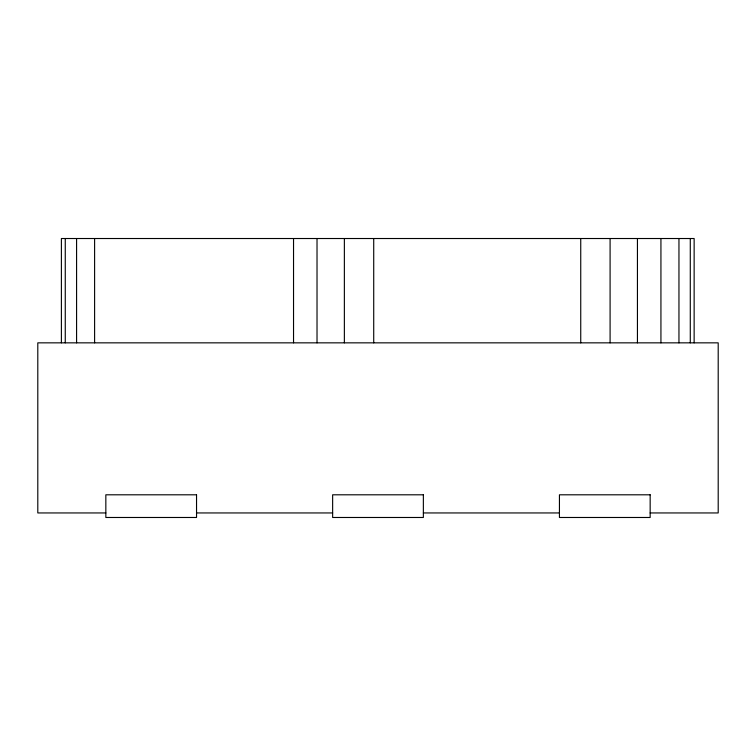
<?xml version="1.0" encoding="UTF-8"?>
<svg xmlns="http://www.w3.org/2000/svg" width="756" height="756" viewBox="0 0 756 756"><rect width="100%" height="100%" fill="white"/><g stroke="black" fill="none" stroke-linecap="round" stroke-linejoin="round"><path stroke-width="1.13" d="M105.84 512.946L37.8 512.946L37.8 342.846L718.2 342.846L718.2 512.946L650.16 512.946M196.541 512.946L332.64 512.946M423.36 512.946L559.44 512.946M694.14 342.846L694.14 238.518L61.397 238.518L61.397 342.846M690.285 238.518L690.285 342.846M678.954 238.518L678.954 342.846M660.933 238.518L660.933 342.846M637.44 238.518L637.44 342.846M610.092 238.518L610.092 342.846M580.74 238.518L580.74 342.846M373.719 238.518L373.719 342.846M344.367 238.518L344.367 342.846M317.019 238.518L317.019 342.846M293.536 238.518L293.536 342.846M94.604 238.518L94.604 342.846M76.583 238.518L76.583 342.846M65.262 238.518L65.262 342.846M196.541 494.802L105.84 494.802L105.84 517.482L196.541 517.482L196.541 494.802M423.36 494.802L332.64 494.802L332.64 517.482L423.36 517.482L423.36 494.802M650.16 494.802L559.44 494.802L559.44 517.482L650.16 517.482L650.16 494.802"/></g></svg>
